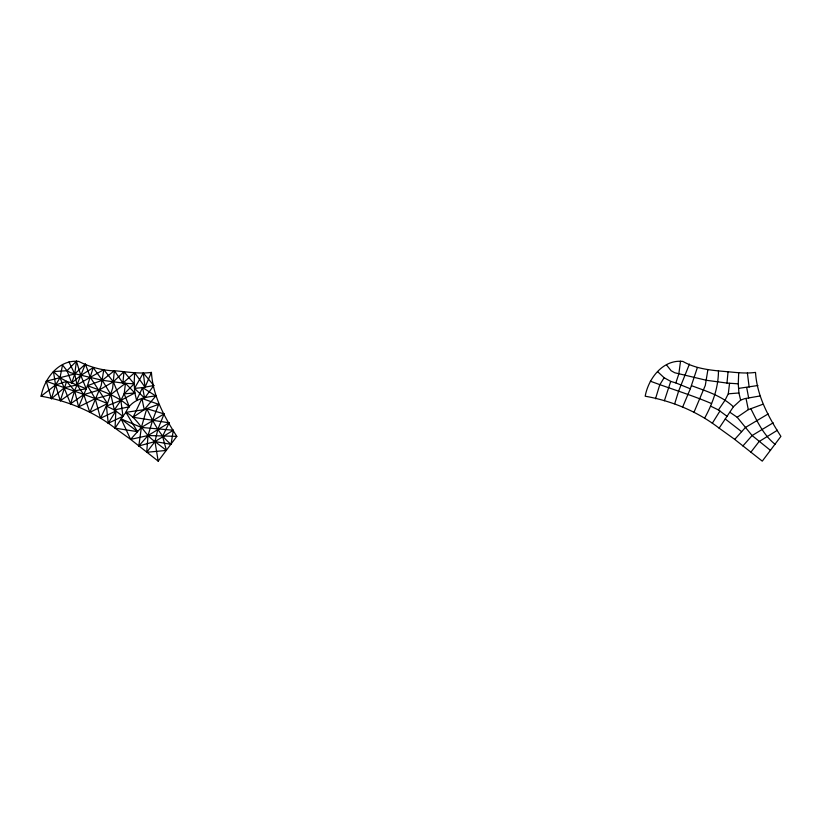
<?xml version="1.0" encoding="UTF-8"?>
<svg xmlns="http://www.w3.org/2000/svg" width="822" height="822" viewBox="0 0 822 822"><rect width="100%" height="100%" fill="white"/><g stroke="black" fill="none" stroke-linecap="round" stroke-linejoin="round"><path stroke-width="1.23" d="M153.837 385.508L142.607 387.594L136.555 400.15L134.829 392.967L134.171 383.823L134.623 372.705L122.889 383.062L102.277 380.278L70.62 372.746L67.014 370.712L62.513 365.03L60.027 377.719L55.608 384.953L51.426 398.773L46.248 381.172L74.74 373.959L85.365 364.074L90.379 377.452L107.477 403.571L100.479 418.254L95.26 398.711L87.44 385.693L93.246 367.66L102.277 380.278L110.836 394.529L114.35 409.942L122.971 416.322L115.049 428.149L130.164 439.04L158.184 461.142L176.812 436.379C164.256 416.723 152.964 396.142 151.423 372.407C139.812 373.979 128.14 372.047 116.59 370.917C103.212 370.773 90.626 367.413 78.758 361.423C58.958 359.204 44.316 378.408 41.1 396.214C67.877 400.92 93.461 411.503 115.049 428.149L137.51 431.663L141.374 427.44L164.102 413.918L146.768 408.698L141.374 427.44L138.805 445.966L154.978 441.578L173.339 430.245L171.027 444.312L154.978 441.578C143.285 433.718 138.723 418.83 125.92 412.346C130.677 399.862 144.014 397.026 155.82 395.988L142.607 387.594L134.5 388.395L143.305 372.983L153.837 385.508L144.6 398.125L134.5 388.395M719.137 428.149C697.549 411.503 671.964 400.92 645.188 396.214C648.404 378.408 663.046 359.204 682.846 361.423C697.827 369.921 714.904 370.517 731.662 372.099C739.584 372.89 747.588 373.496 755.51 372.407C757.052 396.142 768.344 416.723 780.9 436.379L762.271 461.142L734.252 439.04L719.137 428.149L733.399 406.777L740.643 400.15L738.916 392.967L738.259 383.823L738.711 372.705M115.049 428.149L115.84 411.051L100.479 418.254M146.706 452.285L148.022 435.537L152.573 420.443L158.656 404.311L141.949 398.475L133.092 417.268L169.116 422.796L162.571 436.318L166.445 450.435L146.706 452.285L154.978 441.578L157.916 429.135L164.102 413.918M106.439 406.089L120.865 400.365L134.829 392.967L125.458 383.309L122.889 383.062L114.371 370.712L102.277 380.278L87.44 385.693L86.228 388.775L74.638 390.799L60.283 400.766L55.608 384.953L53.43 371.565L67.014 370.712L76.436 361.207L74.74 373.959L71.75 382.918L86.228 388.775L78.614 406.931L95.26 398.711L110.836 394.529L125.458 383.309L134.171 383.823L124.194 393.83L120.865 400.365L114.35 409.942L106.439 406.089L108.237 423.238L122.971 416.322L125.92 412.346L144.23 409.644L158.656 404.311M680.524 361.207L678.828 373.959L675.838 382.918L690.316 388.775L682.702 406.931M114.371 370.712L112.624 388.261L107.477 403.571L89.834 412.408L83.762 394.601L77.011 384.912L74.74 373.959L68.976 361.916M718.459 370.712C718.469 387.604 712.633 403.623 704.567 418.254M122.889 383.062L123.978 371.719L134.171 383.823M738.259 383.823L726.977 383.062L728.066 371.719M114.35 409.942L129.311 406.777L124.194 393.83L125.458 383.309M710.527 406.089L718.438 409.942L724.953 400.365L728.282 393.83L729.546 383.309M51.426 398.773L64.393 387.676L77.011 384.912L103.819 369.643L101.209 385.436L89.834 412.408M707.906 369.643L705.297 385.436L693.922 412.408M697.333 367.66L690.316 388.775M655.514 398.773L659.696 384.953L664.114 377.719L657.518 371.565M53.43 371.565L60.027 377.719L70.61 403.756L74.638 390.799L85.365 364.074M674.698 403.756L678.725 390.799L689.453 364.074M60.283 400.766L66.633 381.398L60.027 377.719M664.371 400.766L670.721 381.398L664.114 377.719M134.623 372.705L145.062 387.183L151.423 372.407M108.237 423.238L115.84 411.051M712.325 423.238L719.928 411.051M750.794 452.285L759.066 441.578L777.427 430.245M133.092 417.268L144.23 409.644L155.82 395.988M138.805 445.966L148.022 435.537L169.116 422.796M742.893 445.966L752.109 435.537L773.204 422.796M173.339 430.245L141.374 427.44L121.194 418.984L130.616 439.41L137.51 431.663L125.92 412.346M734.704 439.41L745.462 427.44L768.19 413.918M123.978 371.719L113.333 381.768L99.092 390.08L83.762 394.601L70.61 403.756M41.1 396.214L55.608 384.953L66.633 381.398L71.75 382.918L80.813 375.438L93.246 367.66M730.008 412.346L737.18 417.268L748.318 409.644L762.744 404.311M740.643 400.15L744.588 398.67L759.908 395.988M130.616 439.41L148.022 435.537L176.812 436.379M738.588 388.395L757.925 385.508M134.829 392.967L124.194 393.83M738.916 392.967L728.282 393.83M726.977 383.062L706.365 380.278L674.708 372.746L671.101 370.712L666.601 365.03M670.721 381.398L675.838 382.918M691.528 385.693C706.242 391.128 721.685 395.772 733.399 406.777M87.44 385.693C102.154 391.128 117.597 395.772 129.311 406.777M711.564 403.571C691.538 394.992 670.67 388.847 650.336 381.172M107.477 403.571C87.451 394.992 66.582 388.847 46.248 381.172M718.438 409.942L727.059 416.322M770.543 450.435L752.109 435.537L737.18 417.268M166.445 450.435L154.978 441.578L158.184 461.142M725.281 418.984L741.598 431.663M121.194 418.984L137.51 431.663M775.115 444.312C763.617 435.198 757.257 421.552 750.856 408.698M171.027 444.312C159.53 435.198 153.169 421.552 146.768 408.698M66.633 381.398L74.638 390.799L78.614 406.931M103.819 369.643L113.333 381.768L120.865 400.365L122.971 416.322M86.228 388.775L80.813 375.438L76.436 361.207M67.014 370.712L71.75 382.918M746.037 398.475L748.318 409.644M141.949 398.475L144.23 409.644M746.695 387.594L748.688 398.125M142.607 387.594L144.6 398.125M747.393 372.983L749.15 387.183M143.305 372.983L145.062 387.183"/></g></svg>
